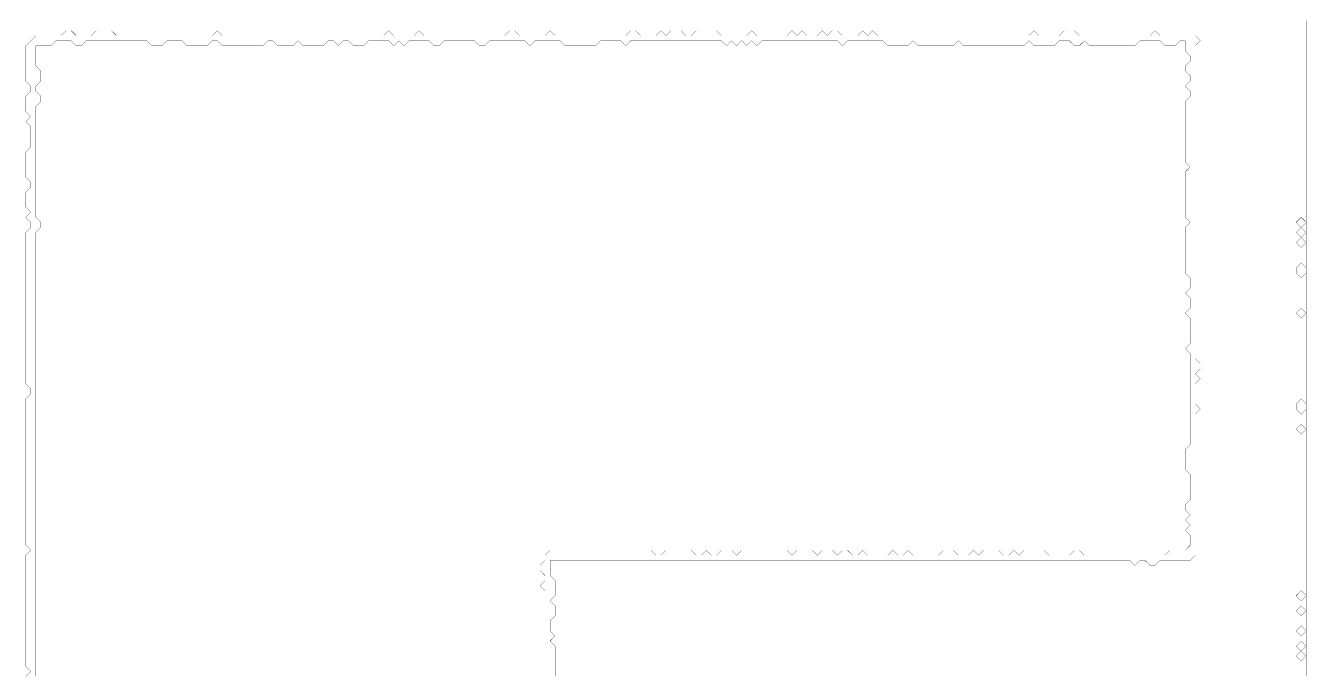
# Model space of a CAD drawing. Header units: metres. Extents: x 0 to 5082, y -5082 to 0.
# Drawn here: x 2556 to 5082, y -3815 to -2536 of the extents above; entities that cross this region are included whole.
import ezdxf

# ---------------------------------------------------------------- set-up
doc = ezdxf.new("R2010")
doc.units = ezdxf.units.M
doc.layers.add('conductor', color=1, linetype='Continuous')
doc.layers.add('substrate', color=5, linetype='Continuous')

msp = doc.modelspace()

# ---------------------------------------------------------------- linework, layer by layer
at = {"layer": 'conductor', "const_width": 0.5}
msp.add_lwpolyline([(3580.3, -3819), (3580.3, -3809.1), (3580.3, -3799.1), (3580.3, -3789.2), (3580.3, -3779.2), (3580.3, -3769.3), (3580.3, -3759.3), (3580.3, -3749.4), (3580.3, -3739.4), (3580.3, -3729.5), (3580.3, -3719.5), (3580.3, -3709.6), (3580.3, -3699.7), (3580.3, -3689.7), (3580.3, -3679.8), (3580.3, -3669.8), (3580.3, -3659.9), (3580.3, -3649.9), (3570.4, -3640), (3580.3, -3630), (3580.3, -3620.1), (3570.4, -3610.1), (3570.4, -3600.2), (3580.3, -3590.3), (3580.3, -3580.3), (3590.3, -3570.4), (3600.2, -3570.4), (3610.1, -3570.4), (3620.1, -3570.4), (3630, -3570.4), (3640, -3570.4), (3649.9, -3570.4), (3659.9, -3570.4), (3669.8, -3570.4), (3679.8, -3570.4), (3689.7, -3570.4), (3699.7, -3570.4), (3709.6, -3570.4), (3719.5, -3570.4), (3729.5, -3570.4), (3739.4, -3570.4), (3749.4, -3570.4), (3759.3, -3570.4), (3769.3, -3570.4), (3779.2, -3570.4), (3789.2, -3570.4), (3799.1, -3580.3), (3809.1, -3580.3), (3819, -3570.4), (3828.9, -3570.4), (3838.9, -3570.4), (3848.8, -3570.4), (3858.8, -3570.4), (3868.7, -3570.4), (3878.7, -3580.3), (3888.6, -3580.3), (3898.6, -3570.4), (3908.5, -3580.3), (3918.5, -3580.3), (3928.4, -3570.4), (3938.3, -3570.4), (3948.3, -3570.4), (3958.2, -3580.3), (3968.2, -3570.4), (3978.1, -3570.4), (3988.1, -3570.4), (3998, -3570.4), (4008, -3570.4), (4017.9, -3570.4), (4027.9, -3570.4), (4037.8, -3570.4), (4047.7, -3570.4), (4057.7, -3570.4), (4067.6, -3580.3), (4077.6, -3570.4), (4087.5, -3570.4), (4097.5, -3570.4), (4107.4, -3570.4), (4117.4, -3580.3), (4127.3, -3570.4), (4137.2, -3570.4), (4147.2, -3570.4), (4157.1, -3580.3), (4167.1, -3570.4), (4177, -3570.4), (4187, -3580.3), (4196.9, -3580.3), (4206.9, -3570.4), (4216.8, -3580.3), (4226.8, -3580.3), (4236.7, -3580.3), (4246.6, -3580.3), (4256.6, -3580.3), (4266.5, -3570.4), (4276.5, -3580.3), (4286.4, -3580.3), (4296.4, -3570.4), (4306.3, -3580.3), (4316.3, -3580.3), (4326.2, -3580.3), (4336.2, -3580.3), (4346.1, -3580.3), (4356, -3580.3), (4366, -3570.4), (4375.9, -3570.4), (4385.9, -3570.4), (4395.8, -3580.3), (4405.8, -3580.3), (4415.7, -3580.3), (4425.7, -3570.4), (4435.6, -3580.3), (4445.6, -3570.4), (4455.5, -3570.4), (4465.4, -3570.4), (4475.4, -3570.4), (4485.3, -3580.3), (4495.3, -3580.3), (4505.2, -3570.4), (4515.2, -3580.3), (4525.1, -3570.4), (4535.1, -3570.4), (4545, -3570.4), (4555, -3570.4), (4564.9, -3570.4), (4574.8, -3580.3), (4584.8, -3580.3), (4594.7, -3580.3), (4604.7, -3580.3), (4614.6, -3580.3), (4624.6, -3570.4), (4634.5, -3570.4), (4644.5, -3580.3), (4654.4, -3580.3), (4664.4, -3580.3), (4674.3, -3580.3), (4684.2, -3580.3), (4694.2, -3580.3), (4704.1, -3580.3), (4714.1, -3580.3), (4724, -3580.3), (4734, -3580.3), (4743.9, -3580.3), (4753.9, -3580.3), (4763.8, -3580.3), (4773.8, -3580.3), (4783.7, -3580.3), (4793.6, -3580.3), (4803.6, -3580.3), (4813.5, -3570.4), (4823.5, -3570.4), (4833.4, -3570.4), (4843.4, -3570.4), (4853.3, -3560.4), (4853.3, -3550.5), (4853.3, -3540.5), (4843.4, -3530.6), (4853.3, -3520.6), (4843.4, -3510.7), (4853.3, -3500.8), (4843.4, -3490.8), (4843.4, -3480.9), (4853.3, -3470.9), (4853.3, -3461), (4853.3, -3451), (4853.3, -3441.1), (4853.3, -3431.1), (4853.3, -3421.2), (4843.4, -3411.2), (4843.4, -3401.3), (4843.4, -3391.4), (4843.4, -3381.4), (4843.4, -3371.5), (4853.3, -3361.5), (4853.3, -3351.6), (4853.3, -3341.6), (4853.3, -3331.7), (4853.3, -3321.7), (4853.3, -3311.8), (4853.3, -3301.8), (4853.3, -3291.9), (4853.3, -3282), (4853.3, -3272), (4853.3, -3262.1), (4853.3, -3252.1), (4853.3, -3242.2), (4853.3, -3232.2), (4853.3, -3222.3), (4853.3, -3212.3), (4853.3, -3202.4), (4853.3, -3192.4), (4853.3, -3182.5), (4843.4, -3172.6), (4853.3, -3162.6), (4853.3, -3152.7), (4853.3, -3142.7), (4853.3, -3132.8), (4853.3, -3122.8), (4853.3, -3112.9), (4843.4, -3102.9), (4853.3, -3093), (4853.3, -3083), (4853.3, -3073.1), (4843.4, -3063.2), (4853.3, -3053.2), (4853.3, -3043.3), (4853.3, -3033.3), (4843.4, -3023.4), (4843.4, -3013.4), (4843.4, -3003.5), (4843.4, -2993.5), (4843.4, -2983.6), (4843.4, -2973.6), (4843.4, -2963.7), (4843.4, -2953.8), (4843.4, -2943.8), (4843.4, -2933.9), (4853.3, -2923.9), (4843.4, -2914), (4843.4, -2904), (4843.4, -2894.1), (4843.4, -2884.1), (4843.4, -2874.2), (4843.4, -2864.2), (4843.4, -2854.3), (4843.4, -2844.4), (4843.4, -2834.4), (4843.4, -2824.5), (4853.3, -2814.5), (4843.4, -2804.6), (4843.4, -2794.6), (4843.4, -2784.7), (4843.4, -2774.7), (4843.4, -2764.8), (4843.4, -2754.9), (4843.4, -2744.9), (4843.4, -2735), (4843.4, -2725), (4843.4, -2715.1), (4843.4, -2705.1), (4843.4, -2695.2), (4843.4, -2685.2), (4853.3, -2675.3), (4853.3, -2665.3), (4843.4, -2655.4), (4853.3, -2645.5), (4853.3, -2635.5), (4843.4, -2625.6), (4843.4, -2615.6), (4853.3, -2605.7), (4853.3, -2595.7), (4843.4, -2585.8), (4843.4, -2575.8), (4843.4, -2565.9), (4833.4, -2565.9), (4823.5, -2575.8), (4813.5, -2575.8), (4803.6, -2575.8), (4793.6, -2565.9), (4783.7, -2565.9), (4773.8, -2565.9), (4763.8, -2565.9), (4753.9, -2565.9), (4743.9, -2575.8), (4734, -2575.8), (4724, -2575.8), (4714.1, -2575.8), (4704.1, -2575.8), (4694.2, -2575.8), (4684.2, -2575.8), (4674.3, -2575.8), (4664.4, -2575.8), (4654.4, -2575.8), (4644.5, -2565.9), (4634.5, -2575.8), (4624.6, -2575.8), (4614.6, -2565.9), (4604.7, -2565.9), (4594.7, -2565.9), (4584.8, -2575.8), (4574.8, -2575.8), (4564.9, -2575.8), (4555, -2575.8), (4545, -2575.8), (4535.1, -2565.9), (4525.1, -2575.8), (4515.2, -2575.8), (4505.2, -2575.8), (4495.3, -2575.8), (4485.3, -2575.8), (4475.4, -2575.8), (4465.4, -2575.8), (4455.5, -2575.8), (4445.6, -2575.8), (4435.6, -2575.8), (4425.7, -2575.8), (4415.7, -2575.8), (4405.8, -2575.8), (4395.8, -2565.9), (4385.9, -2575.8), (4375.9, -2575.8), (4366, -2575.8), (4356, -2575.8), (4346.1, -2575.8), (4336.2, -2575.8), (4326.2, -2575.8), (4316.3, -2575.8), (4306.3, -2565.9), (4296.4, -2575.8), (4286.4, -2575.8), (4276.5, -2575.8), (4266.5, -2575.8), (4256.6, -2575.8), (4246.6, -2565.9), (4236.7, -2565.9), (4226.8, -2565.9), (4216.8, -2565.9), (4206.9, -2565.9), (4196.9, -2565.9), (4187, -2565.9), (4177, -2565.9), (4167.1, -2575.8), (4157.1, -2565.9), (4147.2, -2565.9), (4137.2, -2565.9), (4127.3, -2565.9), (4117.4, -2565.9), (4107.4, -2565.9), (4097.5, -2565.9), (4087.5, -2565.9), (4077.6, -2565.9), (4067.6, -2565.9), (4057.7, -2565.9), (4047.7, -2565.9), (4037.8, -2565.9), (4027.9, -2565.9), (4017.9, -2565.9), (4008, -2565.9), (3998, -2575.8), (3988.1, -2565.9), (3978.1, -2575.8), (3968.2, -2565.9), (3958.2, -2575.8), (3948.3, -2565.9), (3938.3, -2575.8), (3928.4, -2565.9), (3918.5, -2565.9), (3908.5, -2565.9), (3898.6, -2565.9), (3888.6, -2565.9), (3878.7, -2565.9), (3868.7, -2565.9), (3858.8, -2565.9), (3848.8, -2565.9), (3838.9, -2565.9), (3828.9, -2565.9), (3819, -2565.9), (3809.1, -2565.9), (3799.1, -2565.9), (3789.2, -2565.9), (3779.2, -2565.9), (3769.3, -2565.9), (3759.3, -2565.9), (3749.4, -2565.9), (3739.4, -2575.8), (3729.5, -2565.9), (3719.5, -2565.9), (3709.6, -2565.9), (3699.7, -2565.9), (3689.7, -2565.9), (3679.8, -2575.8), (3669.8, -2575.8), (3659.9, -2575.8), (3649.9, -2575.8), (3640, -2575.8), (3630, -2575.8), (3620.1, -2575.8), (3610.1, -2565.9), (3600.2, -2565.9), (3590.3, -2565.9), (3580.3, -2565.9), (3570.4, -2565.9), (3560.4, -2565.9), (3550.5, -2575.8), (3540.5, -2565.9), (3530.6, -2565.9), (3520.6, -2565.9), (3510.7, -2565.9), (3500.8, -2565.9), (3490.8, -2565.9), (3480.9, -2565.9), (3470.9, -2565.9), (3461, -2575.8), (3451, -2575.8), (3441.1, -2565.9), (3431.1, -2565.9), (3421.2, -2565.9), (3411.2, -2565.9), (3401.3, -2565.9), (3391.4, -2565.9), (3381.4, -2565.9), (3371.5, -2575.8), (3361.5, -2575.8), (3351.6, -2565.9), (3341.6, -2565.9), (3331.7, -2565.9), (3321.7, -2565.9), (3311.8, -2565.9), (3301.8, -2575.8), (3291.9, -2565.9), (3282, -2575.8), (3272, -2565.9), (3262.1, -2565.9), (3252.1, -2565.9), (3242.2, -2565.9), (3232.2, -2565.9), (3222.3, -2575.8), (3212.3, -2575.8), (3202.4, -2575.8), (3192.4, -2565.9), (3182.5, -2565.9), (3172.6, -2575.8), (3162.6, -2565.9), (3152.7, -2565.9), (3142.7, -2575.8), (3132.8, -2575.8), (3122.8, -2575.8), (3112.9, -2575.8), (3102.9, -2575.8), (3093, -2565.9), (3083, -2575.8), (3073.1, -2575.8), (3063.2, -2575.8), (3053.2, -2575.8), (3043.3, -2565.9), (3033.3, -2565.9), (3023.4, -2575.8), (3013.4, -2575.8), (3003.5, -2575.8), (2993.5, -2575.8), (2983.6, -2575.8), (2973.6, -2575.8), (2963.7, -2575.8), (2953.8, -2575.8), (2943.8, -2575.8), (2933.9, -2565.9), (2923.9, -2565.9), (2914, -2575.8), (2904, -2575.8), (2894.1, -2575.8), (2884.1, -2575.8), (2874.2, -2575.8), (2864.2, -2565.9), (2854.3, -2565.9), (2844.4, -2565.9), (2834.4, -2565.9), (2824.5, -2575.8), (2814.5, -2575.8), (2804.6, -2575.8), (2794.6, -2565.9), (2784.7, -2565.9), (2774.7, -2565.9), (2764.8, -2565.9), (2754.9, -2565.9), (2744.9, -2565.9), (2735, -2565.9), (2725, -2565.9), (2715.1, -2565.9), (2705.1, -2565.9), (2695.2, -2565.9), (2685.2, -2565.9), (2675.3, -2565.9), (2665.3, -2575.8), (2655.4, -2575.8), (2645.5, -2565.9), (2635.5, -2565.9), (2625.6, -2565.9), (2615.6, -2565.9), (2605.7, -2575.8), (2595.7, -2575.8), (2585.8, -2575.8), (2575.8, -2575.8), (2575.8, -2585.8), (2575.8, -2595.7), (2575.8, -2605.7), (2575.8, -2615.6), (2585.8, -2625.6), (2585.8, -2635.5), (2585.8, -2645.5), (2575.8, -2655.4), (2575.8, -2665.3), (2585.8, -2675.3), (2585.8, -2685.2), (2575.8, -2695.2), (2575.8, -2705.1), (2575.8, -2715.1), (2575.8, -2725), (2575.8, -2735), (2575.8, -2744.9), (2575.8, -2754.9), (2575.8, -2764.8), (2575.8, -2774.7), (2575.8, -2784.7), (2575.8, -2794.6), (2575.8, -2804.6), (2575.8, -2814.5), (2575.8, -2824.5), (2575.8, -2834.4), (2575.8, -2844.4), (2575.8, -2854.3), (2575.8, -2864.2), (2575.8, -2874.2), (2575.8, -2884.1), (2575.8, -2894.1), (2575.8, -2904), (2575.8, -2914), (2585.8, -2923.9), (2585.8, -2933.9), (2575.8, -2943.8), (2575.8, -2953.8), (2575.8, -2963.7), (2575.8, -2973.6), (2575.8, -2983.6), (2575.8, -2993.5), (2575.8, -3003.5), (2575.8, -3013.4), (2575.8, -3023.4), (2575.8, -3033.3), (2575.8, -3043.3), (2575.8, -3053.2), (2575.8, -3063.2), (2575.8, -3073.1), (2575.8, -3083), (2575.8, -3093), (2575.8, -3102.9), (2575.8, -3112.9), (2575.8, -3122.8), (2575.8, -3132.8), (2575.8, -3142.7), (2575.8, -3152.7), (2575.8, -3162.6), (2575.8, -3172.6), (2575.8, -3182.5), (2575.8, -3192.4), (2575.8, -3202.4), (2575.8, -3212.3), (2575.8, -3222.3), (2575.8, -3232.2), (2575.8, -3242.2), (2575.8, -3252.1), (2575.8, -3262.1), (2575.8, -3272), (2575.8, -3282), (2575.8, -3291.9), (2575.8, -3301.8), (2575.8, -3311.8), (2575.8, -3321.7), (2575.8, -3331.7), (2575.8, -3341.6), (2575.8, -3351.6), (2575.8, -3361.5), (2575.8, -3371.5), (2575.8, -3381.4), (2575.8, -3391.4), (2575.8, -3401.3), (2575.8, -3411.2), (2575.8, -3421.2), (2575.8, -3431.1), (2575.8, -3441.1), (2575.8, -3451), (2575.8, -3461), (2575.8, -3470.9), (2575.8, -3480.9), (2575.8, -3490.8), (2575.8, -3500.8), (2575.8, -3510.7), (2575.8, -3520.6), (2575.8, -3530.6), (2575.8, -3540.5), (2575.8, -3550.5), (2575.8, -3560.4), (2575.8, -3570.4), (2575.8, -3580.3), (2575.8, -3590.3), (2575.8, -3600.2), (2575.8, -3610.1), (2575.8, -3620.1), (2575.8, -3630), (2575.8, -3640), (2575.8, -3649.9), (2575.8, -3659.9), (2575.8, -3669.8), (2575.8, -3679.8), (2575.8, -3689.7), (2575.8, -3699.7), (2575.8, -3709.6), (2575.8, -3719.5), (2575.8, -3729.5), (2575.8, -3739.4), (2575.8, -3749.4), (2575.8, -3759.3), (2575.8, -3769.3), (2575.8, -3779.2), (2575.8, -3789.2), (2575.8, -3799.1), (2575.8, -3809.1), (2575.8, -3819)], dxfattribs=at)
at = {"layer": 'substrate', "const_width": 0.5}
for points in [[(5082.1, -3819), (5082.1, -3809.1), (5082.1, -3799.1), (5082.1, -3789.2), (5082.1, -3779.2), (5082.1, -3769.3), (5082.1, -3759.3), (5082.1, -3749.4), (5082.1, -3739.4), (5082.1, -3729.5), (5082.1, -3719.5), (5082.1, -3709.6), (5082.1, -3699.7), (5082.1, -3689.7), (5082.1, -3679.8), (5082.1, -3669.8), (5082.1, -3659.9), (5082.1, -3649.9), (5082.1, -3640), (5082.1, -3630), (5082.1, -3620.1), (5082.1, -3610.1), (5082.1, -3600.2), (5082.1, -3590.3), (5082.1, -3580.3), (5082.1, -3570.4), (5082.1, -3560.4), (5082.1, -3550.5), (5082.1, -3540.5), (5082.1, -3530.6), (5082.1, -3520.6), (5082.1, -3510.7), (5082.1, -3500.8), (5082.1, -3490.8), (5082.1, -3480.9), (5082.1, -3470.9), (5082.1, -3461), (5082.1, -3451), (5082.1, -3441.1), (5082.1, -3431.1), (5082.1, -3421.2), (5082.1, -3411.2), (5082.1, -3401.3), (5082.1, -3391.4), (5082.1, -3381.4), (5082.1, -3371.5), (5082.1, -3361.5), (5082.1, -3351.6), (5082.1, -3341.6), (5082.1, -3331.7), (5082.1, -3321.7), (5082.1, -3311.8), (5082.1, -3301.8), (5082.1, -3291.9), (5082.1, -3282), (5082.1, -3272), (5082.1, -3262.1), (5082.1, -3252.1), (5082.1, -3242.2), (5082.1, -3232.2), (5082.1, -3222.3), (5082.1, -3212.3), (5082.1, -3202.4), (5082.1, -3192.4), (5082.1, -3182.5), (5082.1, -3172.6), (5082.1, -3162.6), (5082.1, -3152.7), (5082.1, -3142.7), (5082.1, -3132.8), (5082.1, -3122.8), (5082.1, -3112.9), (5082.1, -3102.9), (5082.1, -3093), (5082.1, -3083), (5082.1, -3073.1), (5082.1, -3063.2), (5082.1, -3053.2), (5082.1, -3043.3), (5082.1, -3033.3), (5082.1, -3023.4), (5082.1, -3013.4), (5082.1, -3003.5), (5082.1, -2993.5), (5082.1, -2983.6), (5082.1, -2973.6), (5082.1, -2963.7), (5082.1, -2953.8), (5082.1, -2943.8), (5082.1, -2933.9), (5082.1, -2923.9), (5082.1, -2914), (5082.1, -2904), (5082.1, -2894.1), (5082.1, -2884.1), (5082.1, -2874.2), (5082.1, -2864.2), (5082.1, -2854.3), (5082.1, -2844.4), (5082.1, -2834.4), (5082.1, -2824.5), (5082.1, -2814.5), (5082.1, -2804.6), (5082.1, -2794.6), (5082.1, -2784.7), (5082.1, -2774.7), (5082.1, -2764.8), (5082.1, -2754.9), (5082.1, -2744.9), (5082.1, -2735), (5082.1, -2725), (5082.1, -2715.1), (5082.1, -2705.1), (5082.1, -2695.2), (5082.1, -2685.2), (5082.1, -2675.3), (5082.1, -2665.3), (5082.1, -2655.4), (5082.1, -2645.5), (5082.1, -2635.5), (5082.1, -2625.6), (5082.1, -2615.6), (5082.1, -2605.7), (5082.1, -2595.7), (5082.1, -2585.8), (5082.1, -2575.8), (5082.1, -2565.9), (5082.1, -2555.9), (5082.1, -2546), (5082.1, -2536.1), (5082.1, -2526.1)], [(2555.9, -3819), (2565.9, -3809.1), (2555.9, -3799.1), (2555.9, -3789.2), (2555.9, -3779.2), (2555.9, -3769.3), (2555.9, -3759.3), (2555.9, -3749.4), (2555.9, -3739.4), (2555.9, -3729.5), (2555.9, -3719.5), (2555.9, -3709.6), (2555.9, -3699.7), (2555.9, -3689.7), (2555.9, -3679.8), (2555.9, -3669.8), (2555.9, -3659.9), (2555.9, -3649.9), (2555.9, -3640), (2555.9, -3630), (2555.9, -3620.1), (2555.9, -3610.1), (2555.9, -3600.2), (2555.9, -3590.3), (2555.9, -3580.3), (2565.9, -3570.4), (2555.9, -3560.4), (2555.9, -3550.5), (2555.9, -3540.5), (2555.9, -3530.6), (2555.9, -3520.6), (2555.9, -3510.7), (2555.9, -3500.8), (2555.9, -3490.8), (2555.9, -3480.9), (2555.9, -3470.9), (2555.9, -3461), (2555.9, -3451), (2555.9, -3441.1), (2555.9, -3431.1), (2555.9, -3421.2), (2555.9, -3411.2), (2555.9, -3401.3), (2555.9, -3391.4), (2555.9, -3381.4), (2555.9, -3371.5), (2555.9, -3361.5), (2555.9, -3351.6), (2555.9, -3341.6), (2555.9, -3331.7), (2555.9, -3321.7), (2555.9, -3311.8), (2555.9, -3301.8), (2555.9, -3291.9), (2555.9, -3282), (2555.9, -3272), (2565.9, -3262.1), (2565.9, -3252.1), (2555.9, -3242.2), (2555.9, -3232.2), (2555.9, -3222.3), (2555.9, -3212.3), (2555.9, -3202.4), (2555.9, -3192.4), (2555.9, -3182.5), (2555.9, -3172.6), (2555.9, -3162.6), (2555.9, -3152.7), (2555.9, -3142.7), (2555.9, -3132.8), (2555.9, -3122.8), (2555.9, -3112.9), (2555.9, -3102.9), (2555.9, -3093), (2555.9, -3083), (2555.9, -3073.1), (2555.9, -3063.2), (2555.9, -3053.2), (2555.9, -3043.3), (2555.9, -3033.3), (2555.9, -3023.4), (2555.9, -3013.4), (2555.9, -3003.5), (2555.9, -2993.5), (2555.9, -2983.6), (2555.9, -2973.6), (2555.9, -2963.7), (2555.9, -2953.8), (2555.9, -2943.8), (2565.9, -2933.9), (2565.9, -2923.9), (2555.9, -2914), (2565.9, -2904), (2555.9, -2894.1), (2555.9, -2884.1), (2555.9, -2874.2), (2555.9, -2864.2), (2565.9, -2854.3), (2565.9, -2844.4), (2555.9, -2834.4), (2555.9, -2824.5), (2555.9, -2814.5), (2555.9, -2804.6), (2555.9, -2794.6), (2555.9, -2784.7), (2565.9, -2774.7), (2565.9, -2764.8), (2565.9, -2754.9), (2565.9, -2744.9), (2565.9, -2735), (2555.9, -2725), (2565.9, -2715.1), (2555.9, -2705.1), (2555.9, -2695.2), (2555.9, -2685.2), (2555.9, -2675.3), (2565.9, -2665.3), (2565.9, -2655.4), (2555.9, -2645.5), (2555.9, -2635.5), (2555.9, -2625.6), (2555.9, -2615.6), (2555.9, -2605.7), (2555.9, -2595.7), (2555.9, -2585.8), (2555.9, -2575.8), (2565.9, -2565.9), (2575.8, -2555.9), (2585.8, -2555.9), (2595.7, -2555.9), (2605.7, -2555.9), (2615.6, -2555.9), (2625.6, -2555.9), (2635.5, -2546), (2645.5, -2546), (2655.4, -2555.9), (2665.3, -2555.9), (2675.3, -2555.9), (2685.2, -2555.9), (2695.2, -2546), (2705.1, -2546), (2715.1, -2546), (2725, -2546), (2735, -2555.9), (2744.9, -2555.9), (2754.9, -2555.9), (2764.8, -2555.9), (2774.7, -2555.9), (2784.7, -2555.9), (2794.6, -2555.9), (2804.6, -2555.9), (2814.5, -2555.9), (2824.5, -2555.9), (2834.4, -2555.9), (2844.4, -2555.9), (2854.3, -2555.9), (2864.2, -2555.9), (2874.2, -2555.9), (2884.1, -2555.9), (2894.1, -2555.9), (2904, -2555.9), (2914, -2555.9), (2923.9, -2555.9), (2933.9, -2546), (2943.8, -2555.9), (2953.8, -2555.9), (2963.7, -2555.9), (2973.6, -2555.9), (2983.6, -2555.9), (2993.5, -2555.9), (3003.5, -2555.9), (3013.4, -2555.9), (3023.4, -2555.9), (3033.3, -2555.9), (3043.3, -2555.9), (3053.2, -2555.9), (3063.2, -2555.9), (3073.1, -2555.9), (3083, -2555.9), (3093, -2555.9), (3102.9, -2555.9), (3112.9, -2555.9), (3122.8, -2555.9), (3132.8, -2555.9), (3142.7, -2555.9), (3152.7, -2555.9), (3162.6, -2555.9), (3172.6, -2555.9), (3182.5, -2555.9), (3192.4, -2555.9), (3202.4, -2555.9), (3212.3, -2555.9), (3222.3, -2555.9), (3232.2, -2555.9), (3242.2, -2555.9), (3252.1, -2555.9), (3262.1, -2555.9), (3272, -2546), (3282, -2555.9), (3291.9, -2555.9), (3301.8, -2555.9), (3311.8, -2555.9), (3321.7, -2555.9), (3331.7, -2546), (3341.6, -2555.9), (3351.6, -2555.9), (3361.5, -2555.9), (3371.5, -2555.9), (3381.4, -2555.9), (3391.4, -2555.9), (3401.3, -2555.9), (3411.2, -2555.9), (3421.2, -2555.9), (3431.1, -2555.9), (3441.1, -2555.9), (3451, -2555.9), (3461, -2555.9), (3470.9, -2555.9), (3480.9, -2555.9), (3490.8, -2555.9), (3500.8, -2555.9), (3510.7, -2546), (3520.6, -2546), (3530.6, -2555.9), (3540.5, -2555.9), (3550.5, -2555.9), (3560.4, -2555.9), (3570.4, -2555.9), (3580.3, -2555.9), (3590.3, -2546), (3600.2, -2555.9), (3610.1, -2555.9), (3620.1, -2555.9), (3630, -2555.9), (3640, -2555.9), (3649.9, -2555.9), (3659.9, -2555.9), (3669.8, -2555.9), (3679.8, -2555.9), (3689.7, -2555.9), (3699.7, -2555.9), (3709.6, -2555.9), (3719.5, -2555.9), (3729.5, -2555.9), (3739.4, -2555.9), (3749.4, -2546), (3759.3, -2546), (3769.3, -2555.9), (3779.2, -2555.9), (3789.2, -2555.9), (3799.1, -2555.9), (3809.1, -2546), (3819, -2555.9), (3828.9, -2546), (3838.9, -2546), (3848.8, -2546), (3858.8, -2555.9), (3868.7, -2555.9), (3878.7, -2546), (3888.6, -2546), (3898.6, -2546), (3908.5, -2546), (3918.5, -2546), (3928.4, -2555.9), (3938.3, -2555.9), (3948.3, -2555.9), (3958.2, -2555.9), (3968.2, -2555.9), (3978.1, -2555.9), (3988.1, -2546), (3998, -2555.9), (4008, -2555.9), (4017.9, -2555.9), (4027.9, -2555.9), (4037.8, -2555.9), (4047.7, -2555.9), (4057.7, -2555.9), (4067.6, -2546), (4077.6, -2555.9), (4087.5, -2546), (4097.5, -2555.9), (4107.4, -2555.9), (4117.4, -2555.9), (4127.3, -2546), (4137.2, -2555.9), (4147.2, -2546), (4157.1, -2546), (4167.1, -2555.9), (4177, -2555.9), (4187, -2555.9), (4196.9, -2555.9), (4206.9, -2546), (4216.8, -2555.9), (4226.8, -2546), (4236.7, -2555.9), (4246.6, -2555.9), (4256.6, -2555.9), (4266.5, -2555.9), (4276.5, -2555.9), (4286.4, -2555.9), (4296.4, -2555.9), (4306.3, -2555.9), (4316.3, -2555.9), (4326.2, -2555.9), (4336.2, -2555.9), (4346.1, -2555.9), (4356, -2555.9), (4366, -2555.9), (4375.9, -2555.9), (4385.9, -2555.9), (4395.8, -2555.9), (4405.8, -2555.9), (4415.7, -2555.9), (4425.7, -2555.9), (4435.6, -2555.9), (4445.6, -2555.9), (4455.5, -2555.9), (4465.4, -2555.9), (4475.4, -2555.9), (4485.3, -2555.9), (4495.3, -2555.9), (4505.2, -2555.9), (4515.2, -2555.9), (4525.1, -2555.9), (4535.1, -2555.9), (4545, -2546), (4555, -2555.9), (4564.9, -2555.9), (4574.8, -2555.9), (4584.8, -2555.9), (4594.7, -2555.9), (4604.7, -2546), (4614.6, -2546), (4624.6, -2546), (4634.5, -2555.9), (4644.5, -2555.9), (4654.4, -2555.9), (4664.4, -2555.9), (4674.3, -2555.9), (4684.2, -2555.9), (4694.2, -2555.9), (4704.1, -2555.9), (4714.1, -2555.9), (4724, -2555.9), (4734, -2555.9), (4743.9, -2555.9), (4753.9, -2555.9), (4763.8, -2555.9), (4773.8, -2555.9), (4783.7, -2546), (4793.6, -2555.9), (4803.6, -2555.9), (4813.5, -2555.9), (4823.5, -2555.9), (4833.4, -2555.9), (4843.4, -2555.9), (4853.3, -2555.9), (4863.3, -2555.9), (4873.2, -2565.9), (4863.3, -2575.8), (4863.3, -2585.8), (4863.3, -2595.7), (4863.3, -2605.7), (4863.3, -2615.6), (4863.3, -2625.6), (4863.3, -2635.5), (4863.3, -2645.5), (4863.3, -2655.4), (4863.3, -2665.3), (4863.3, -2675.3), (4863.3, -2685.2), (4863.3, -2695.2), (4863.3, -2705.1), (4863.3, -2715.1), (4863.3, -2725), (4863.3, -2735), (4863.3, -2744.9), (4863.3, -2754.9), (4863.3, -2764.8), (4863.3, -2774.7), (4863.3, -2784.7), (4863.3, -2794.6), (4863.3, -2804.6), (4863.3, -2814.5), (4863.3, -2824.5), (4863.3, -2834.4), (4863.3, -2844.4), (4863.3, -2854.3), (4863.3, -2864.2), (4863.3, -2874.2), (4863.3, -2884.1), (4863.3, -2894.1), (4863.3, -2904), (4863.3, -2914), (4863.3, -2923.9), (4863.3, -2933.9), (4863.3, -2943.8), (4863.3, -2953.8), (4863.3, -2963.7), (4863.3, -2973.6), (4863.3, -2983.6), (4863.3, -2993.5), (4863.3, -3003.5), (4863.3, -3013.4), (4863.3, -3023.4), (4863.3, -3033.3), (4863.3, -3043.3), (4863.3, -3053.2), (4863.3, -3063.2), (4863.3, -3073.1), (4863.3, -3083), (4863.3, -3093), (4863.3, -3102.9), (4863.3, -3112.9), (4863.3, -3122.8), (4863.3, -3132.8), (4863.3, -3142.7), (4863.3, -3152.7), (4863.3, -3162.6), (4863.3, -3172.6), (4863.3, -3182.5), (4863.3, -3192.4), (4873.2, -3202.4), (4873.2, -3212.3), (4863.3, -3222.3), (4873.2, -3232.2), (4863.3, -3242.2), (4863.3, -3252.1), (4863.3, -3262.1), (4863.3, -3272), (4863.3, -3282), (4873.2, -3291.9), (4863.3, -3301.8), (4863.3, -3311.8), (4863.3, -3321.7), (4863.3, -3331.7), (4863.3, -3341.6), (4863.3, -3351.6), (4863.3, -3361.5), (4863.3, -3371.5), (4863.3, -3381.4), (4863.3, -3391.4), (4863.3, -3401.3), (4863.3, -3411.2), (4863.3, -3421.2), (4863.3, -3431.1), (4863.3, -3441.1), (4863.3, -3451), (4863.3, -3461), (4863.3, -3470.9), (4863.3, -3480.9), (4863.3, -3490.8), (4863.3, -3500.8), (4863.3, -3510.7), (4863.3, -3520.6), (4863.3, -3530.6), (4863.3, -3540.5), (4863.3, -3550.5), (4863.3, -3560.4), (4863.3, -3570.4), (4863.3, -3580.3), (4853.3, -3590.3), (4843.4, -3590.3), (4833.4, -3590.3), (4823.5, -3590.3), (4813.5, -3590.3), (4803.6, -3590.3), (4793.6, -3590.3), (4783.7, -3600.2), (4773.8, -3600.2), (4763.8, -3590.3), (4753.9, -3590.3), (4743.9, -3600.2), (4734, -3590.3), (4724, -3590.3), (4714.1, -3590.3), (4704.1, -3590.3), (4694.2, -3590.3), (4684.2, -3590.3), (4674.3, -3590.3), (4664.4, -3590.3), (4654.4, -3590.3), (4644.5, -3590.3), (4634.5, -3590.3), (4624.6, -3590.3), (4614.6, -3590.3), (4604.7, -3590.3), (4594.7, -3590.3), (4584.8, -3590.3), (4574.8, -3590.3), (4564.9, -3590.3), (4555, -3590.3), (4545, -3590.3), (4535.1, -3590.3), (4525.1, -3590.3), (4515.2, -3590.3), (4505.2, -3590.3), (4495.3, -3590.3), (4485.3, -3590.3), (4475.4, -3590.3), (4465.4, -3590.3), (4455.5, -3590.3), (4445.6, -3590.3), (4435.6, -3590.3), (4425.7, -3590.3), (4415.7, -3590.3), (4405.8, -3590.3), (4395.8, -3590.3), (4385.9, -3590.3), (4375.9, -3590.3), (4366, -3590.3), (4356, -3590.3), (4346.1, -3590.3), (4336.2, -3590.3), (4326.2, -3590.3), (4316.3, -3590.3), (4306.3, -3590.3), (4296.4, -3590.3), (4286.4, -3590.3), (4276.5, -3590.3), (4266.5, -3590.3), (4256.6, -3590.3), (4246.6, -3590.3), (4236.7, -3590.3), (4226.8, -3590.3), (4216.8, -3590.3), (4206.9, -3590.3), (4196.9, -3590.3), (4187, -3590.3), (4177, -3590.3), (4167.1, -3590.3), (4157.1, -3590.3), (4147.2, -3590.3), (4137.2, -3590.3), (4127.3, -3590.3), (4117.4, -3590.3), (4107.4, -3590.3), (4097.5, -3590.3), (4087.5, -3590.3), (4077.6, -3590.3), (4067.6, -3590.3), (4057.7, -3590.3), (4047.7, -3590.3), (4037.8, -3590.3), (4027.9, -3590.3), (4017.9, -3590.3), (4008, -3590.3), (3998, -3590.3), (3988.1, -3590.3), (3978.1, -3590.3), (3968.2, -3590.3), (3958.2, -3590.3), (3948.3, -3590.3), (3938.3, -3590.3), (3928.4, -3590.3), (3918.5, -3590.3), (3908.5, -3590.3), (3898.6, -3590.3), (3888.6, -3590.3), (3878.7, -3590.3), (3868.7, -3590.3), (3858.8, -3590.3), (3848.8, -3590.3), (3838.9, -3590.3), (3828.9, -3590.3), (3819, -3590.3), (3809.1, -3590.3), (3799.1, -3590.3), (3789.2, -3590.3), (3779.2, -3590.3), (3769.3, -3590.3), (3759.3, -3590.3), (3749.4, -3590.3), (3739.4, -3590.3), (3729.5, -3590.3), (3719.5, -3590.3), (3709.6, -3590.3), (3699.7, -3590.3), (3689.7, -3590.3), (3679.8, -3590.3), (3669.8, -3590.3), (3659.9, -3590.3), (3649.9, -3590.3), (3640, -3590.3), (3630, -3590.3), (3620.1, -3590.3), (3610.1, -3590.3), (3600.2, -3590.3), (3590.3, -3590.3), (3590.3, -3600.2), (3590.3, -3610.1), (3590.3, -3620.1), (3600.2, -3630), (3600.2, -3640), (3600.2, -3649.9), (3600.2, -3659.9), (3590.3, -3669.8), (3600.2, -3679.8), (3600.2, -3689.7), (3600.2, -3699.7), (3590.3, -3709.6), (3590.3, -3719.5), (3590.3, -3729.5), (3600.2, -3739.4), (3590.3, -3749.4), (3600.2, -3759.3), (3600.2, -3769.3), (3600.2, -3779.2), (3600.2, -3789.2), (3600.2, -3799.1), (3600.2, -3809.1), (3600.2, -3819)]]:
    msp.add_lwpolyline(points, dxfattribs=at)
for points in [[(5062.2, -2923.9), (5072.1, -2914), (5082.1, -2923.9), (5072.1, -2933.9)], [(5062.2, -2943.8), (5072.1, -2933.9), (5082.1, -2943.8), (5072.1, -2953.8)], [(5062.2, -2963.7), (5072.1, -2953.8), (5082.1, -2963.7), (5072.1, -2973.6)], [(5062.2, -3013.4), (5072.1, -3003.5), (5082.1, -3013.4), (5082.1, -3023.4), (5072.1, -3033.3), (5062.2, -3023.4)], [(5062.2, -3102.9), (5072.1, -3093), (5082.1, -3102.9), (5072.1, -3112.9)], [(5062.2, -3282), (5072.1, -3272), (5082.1, -3282), (5082.1, -3291.9), (5072.1, -3301.8), (5062.2, -3291.9)], [(5062.2, -3331.7), (5072.1, -3321.7), (5082.1, -3331.7), (5072.1, -3341.6)], [(5062.2, -3659.9), (5072.1, -3649.9), (5082.1, -3659.9), (5072.1, -3669.8)], [(5062.2, -3689.7), (5072.1, -3679.8), (5082.1, -3689.7), (5072.1, -3699.7)], [(5062.2, -3729.5), (5072.1, -3719.5), (5082.1, -3729.5), (5072.1, -3739.4)], [(5062.2, -3759.3), (5072.1, -3749.4), (5082.1, -3759.3), (5072.1, -3769.3)], [(5062.2, -3779.2), (5072.1, -3769.3), (5082.1, -3779.2), (5072.1, -3789.2)]]:
    msp.add_lwpolyline(points, close=True, dxfattribs=at)

doc.saveas('drawing.dxf')
